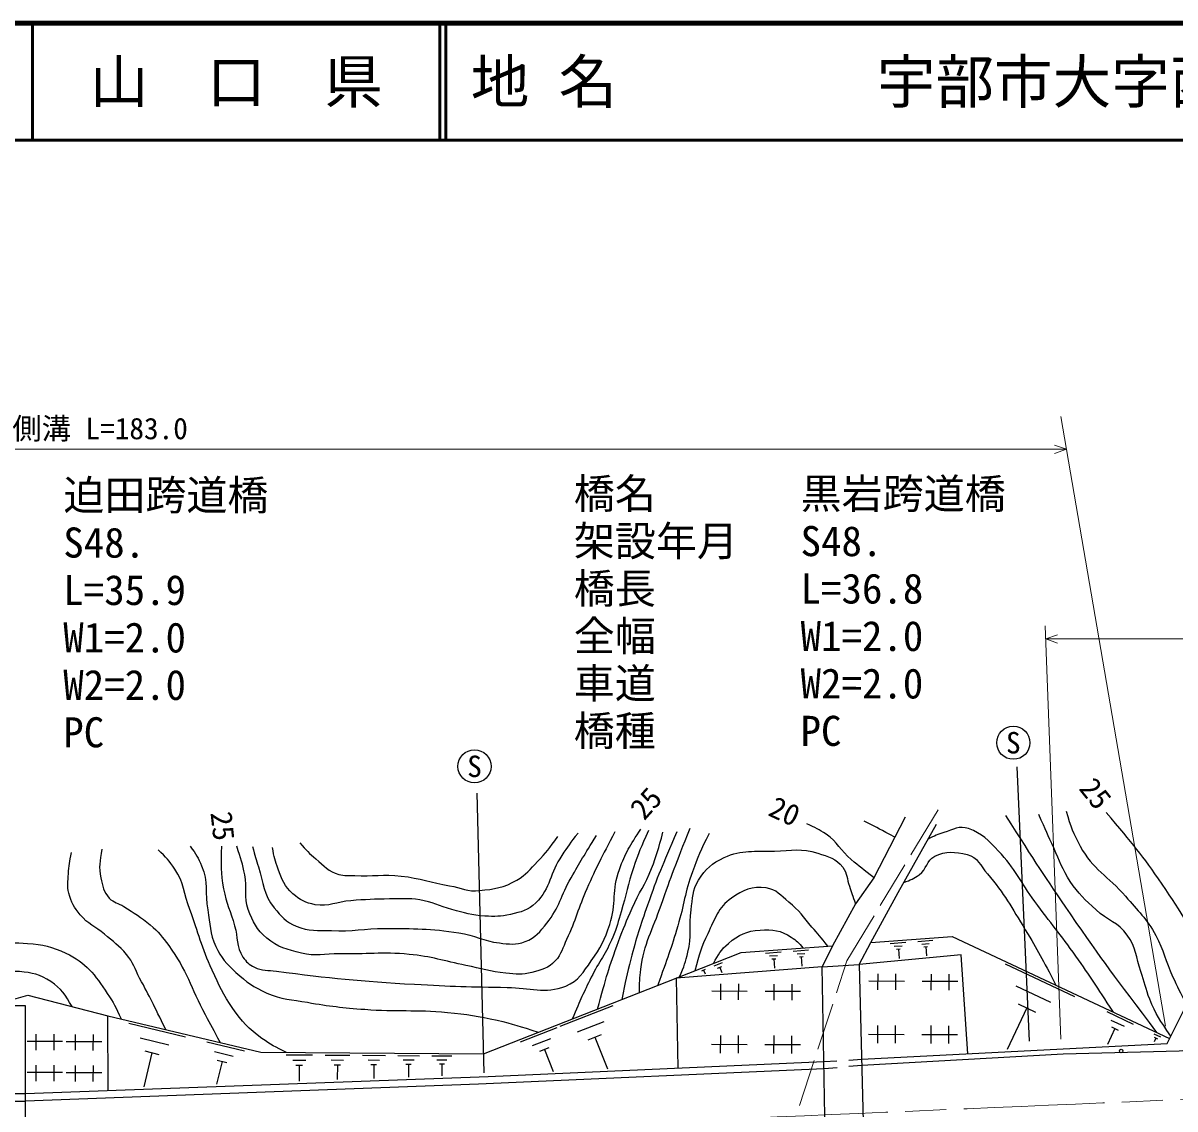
# Model space of a CAD drawing. Units: millimetres, scale not verified. Extents: x 40000 to 680000, y 20000 to 380000.
# Drawn here: x 332182 to 430463, y 287344 to 380000 of the extents above; entities that cross this region are included whole.
import ezdxf
from ezdxf.enums import TextEntityAlignment as Align

# ---------------------------------------------------------------- set-up
doc = ezdxf.new("R2010")
doc.units = ezdxf.units.MM
doc.header["$LTSCALE"] = 1000
doc.linetypes.add('CHAIN', pattern=[18.5, 12, -1.5, 3.5, -1.5])
for name, color, linetype, lineweight in [('M-BGD', 7, 'Continuous', 25), ('M-BMK', 2, 'CHAIN', 13), ('M-BMK-HTXT', 7, 'Continuous', 13), ('M-STR-HTXT', 7, 'Continuous', 13), ('M-STR-STR1', 1, 'Continuous', 25), ('M-STR-STRC', 7, 'Continuous', 25), ('M-TTL', 2, 'Continuous', 140), ('M-TTL-LINE', 7, 'Continuous', 50)]:
    doc.layers.add(name, color=color, linetype=linetype, lineweight=lineweight)
doc.layers.add('M-TTL-TXT', color=7, linetype='Continuous')
doc.styles.add('ＭＳ ゴシック', font='')
doc.styles.get('ＭＳ ゴシック').set_extended_font_data('MS Gothic')

msp = doc.modelspace()

# ---------------------------------------------------------------- linework, layer by layer
at = {"layer": 'M-BGD'}
for p, q in [((407448, 312241), (404785, 307063)), ((406848, 305825), (410112, 311640)), ((404785, 307063), (403209, 304850)), ((404523, 301548), (406848, 305825)), ((403209, 304850), (401254, 301264)), ((404523, 301548), (411464, 302070)), ((408520, 301646), (409806, 301742)), ((411464, 302070), (429994, 293349)), ((393461, 300696), (401254, 301264)), ((395520, 300643), (396863, 300741)), ((397878, 300815), (399210, 300912)), ((401254, 301264), (400374, 299464)), ((403533, 299669), (404523, 301548)), ((406161, 301468), (407490, 301568)), ((406513, 301228), (407177, 301277)), ((406699, 300974), (407031, 300999)), ((406865, 300987), (406925, 300190)), ((408861, 301413), (409504, 301461)), ((409041, 301168), (409362, 301192)), ((409201, 301180), (409259, 300408)), ((387918, 298493), (393461, 300696)), ((391153, 299560), (391866, 299844)), ((395875, 300399), (396547, 300448)), ((396063, 300142), (396398, 300167)), ((396230, 300154), (396289, 299348)), ((398231, 300573), (398896, 300621)), ((398416, 300319), (398749, 300343)), ((398583, 300331), (398641, 299532)), ((412222, 300482), (403533, 299669)), ((412789, 292059), (412222, 300482)), ((400374, 299464), (387918, 298493)), ((390086, 299136), (390408, 299264)), ((390247, 299200), (390375, 298878)), ((391445, 299346), (391802, 299488)), ((391623, 299417), (391793, 298989)), ((405101, 298873), (405095, 297512)), ((406619, 298866), (406613, 297504)), ((409655, 298851), (409648, 297490)), ((411173, 298843), (411166, 297482)), ((415972, 299724), (421892, 296938)), ((429790, 292941), (432908, 299177)), ((371455, 292050), (387918, 298493)), ((387918, 298493), (388039, 290829)), ((391699, 298022), (391693, 296661)), ((393217, 298015), (393210, 296654)), ((396253, 298000), (396246, 296639)), ((397771, 297992), (397764, 296631)), ((404339, 298275), (407375, 298260)), ((408893, 298252), (411929, 298237)), ((416895, 297844), (419855, 296451)), ((317092, 292665), (332584, 297048)), ((332584, 297048), (339429, 295295)), ((390937, 297424), (393973, 297409)), ((395491, 297401), (398527, 297386)), ((378005, 294395), (382532, 296167)), ((417818, 295963), (416146, 292411)), ((417078, 296312), (418558, 295615)), ((339429, 295295), (352458, 292192)), ((339452, 288931), (339429, 295295)), ((424638, 295646), (426897, 294583)), ((424990, 294928), (426120, 294397)), ((341208, 294663), (346057, 293508)), ((374621, 293071), (377758, 294299)), ((379491, 293933), (381754, 294819)), ((405080, 294476), (405072, 292958)), ((406598, 294469), (406590, 292951)), ((409633, 294454), (409626, 292936)), ((411151, 294446), (411144, 292928)), ((425342, 294211), (424705, 292855)), ((425060, 294344), (425625, 294078)), ((332525, 293133), (335561, 293118)), ((333287, 293732), (333280, 292370)), ((334805, 293724), (334798, 292363)), ((335874, 293111), (338910, 293096)), ((336636, 293709), (336629, 292348)), ((338154, 293702), (338147, 292341)), ((342189, 293405), (344614, 292827)), ((347849, 293081), (351083, 292311)), ((375651, 292751), (377219, 293365)), ((380411, 293249), (381543, 293692)), ((380977, 293470), (382040, 290754)), ((391678, 293625), (391670, 292107)), ((393196, 293618), (393188, 292100)), ((396231, 293603), (396224, 292085)), ((397749, 293595), (397742, 292078)), ((403738, 291589), (429790, 292941)), ((404317, 293721), (407353, 293706)), ((408871, 293699), (411907, 293684)), ((428663, 293752), (429222, 293489)), ((428837, 293397), (428679, 293062)), ((428697, 293463), (428977, 293331)), ((343171, 292146), (342478, 289236)), ((342564, 292290), (343777, 292002)), ((348504, 292242), (350121, 291857)), ((352458, 292192), (371455, 292050)), ((354634, 291973), (356873, 291956)), ((357957, 291948), (360053, 291932)), ((361133, 291924), (363093, 291910)), ((364170, 291902), (366000, 291888)), ((376288, 292277), (377072, 292584)), ((376680, 292430), (377417, 290549)), ((390915, 292870), (393951, 292855)), ((395469, 292848), (398504, 292833)), ((420933, 292013), (403751, 291049)), ((333287, 291084), (333280, 289723)), ((334805, 291077), (334798, 289716)), ((336636, 291062), (336629, 289701)), ((338154, 291055), (338147, 289693)), ((349158, 291403), (348696, 289463)), ((348754, 291499), (349562, 291306)), ((355191, 291521), (356310, 291513)), ((355467, 291071), (356027, 291067)), ((355747, 291069), (355737, 289726)), ((358478, 291525), (359526, 291517)), ((358736, 291104), (359260, 291100)), ((358998, 291102), (358989, 289844)), ((361620, 291529), (362600, 291521)), ((361862, 291135), (362352, 291131)), ((362107, 291133), (362098, 289957)), ((364625, 291532), (365539, 291526)), ((364851, 291165), (365308, 291161)), ((365079, 291163), (365071, 290065)), ((367074, 291880), (368779, 291867)), ((367498, 291536), (368350, 291529)), ((367708, 291193), (368134, 291190)), ((367921, 291192), (367914, 290169)), ((371861, 290110), (400511, 291384)), ((400511, 291384), (401619, 291454)), ((402629, 291518), (403738, 291589)), ((403751, 291049), (402640, 290953)), ((332385, 288674), (371861, 290110)), ((332525, 290486), (335561, 290471)), ((335874, 290463), (338910, 290449)), ((400521, 290769), (371041, 289453)), ((401632, 290865), (400521, 290769)), ((371041, 289453), (332385, 288018)), ((331516, 288005), (332385, 288018)), ((331517, 288661), (332385, 288674))]:
    msp.add_line(p, q, dxfattribs=at)
msp.add_lwpolyline([(484615, 296730), (463060, 296075), (447467, 293847), (430826, 292275), (420933, 292013)], dxfattribs=at)
msp.add_circle((425875, 292295), 152, dxfattribs=at)
for points, knots in [([(421180, 312766), (421558, 311396), (421789, 310880), (422380, 309764), (423435, 307775), (424792, 307207), (426245, 305487), (427310, 304227), (428046, 303599), (428833, 302148), (429536, 300855), (429644, 299997), (430259, 298659), (430697, 297706), (430853, 297386), (431443, 296247)], [0, 0, 0, 0, 1, 1, 1, 2, 2, 2, 3, 3, 3, 4, 4, 4, 5, 5, 5, 5]), ([(433509, 299531), (431698, 302892), (431157, 303915), (429358, 306538), (427646, 309035), (426942, 309880), (424594, 312653)], [0, 0, 0, 0, 1, 1, 1, 2, 2, 2, 2]), ([(404793, 307079), (403845, 307780), (403569, 307994), (402834, 308639), (401946, 309418), (401674, 310117), (400695, 310777), (400086, 311188), (399817, 311343), (399044, 311678)], [0, 0, 0, 0, 1, 1, 1, 2, 2, 2, 3, 3, 3, 3]), ([(416002, 312391), (418585, 308315), (419297, 307225), (421517, 303987), (424285, 299951), (425280, 298666), (428900, 293864)], [0, 0, 0, 0, 1, 1, 1, 2, 2, 2, 2]), ([(430100, 293561), (429186, 294943), (428836, 295396), (428308, 296708), (427946, 297607), (427876, 298157), (427558, 299072), (427131, 300298), (427133, 301118), (426395, 302186), (425635, 303283), (424702, 303410), (423731, 304324), (422794, 305206), (422236, 305696), (421517, 306763), (420826, 307791), (420653, 308492), (420129, 309614), (419613, 310720), (419455, 311083), (418854, 312466)], [0, 0, 0, 0, 1, 1, 1, 2, 2, 2, 3, 3, 3, 4, 4, 4, 5, 5, 5, 6, 6, 6, 7, 7, 7, 7]), ([(349109, 309764), (349069, 308111), (349041, 307525), (349297, 306125), (349528, 304862), (349889, 304211), (350234, 302974), (350524, 301936), (350366, 301217), (350947, 300310), (351222, 299882), (351472, 299682), (351923, 299447), (352583, 299103), (353061, 299211), (353799, 299109), (358378, 298481), (360965, 298257), (365579, 297984), (368667, 297801), (370402, 297759), (373495, 297721), (375445, 297697), (376666, 297134), (378485, 297834), (379597, 298262), (379964, 299006), (380661, 299972), (381458, 301078), (381810, 301792), (382237, 303086), (382819, 304853), (382412, 306033), (383062, 307776), (383596, 309207), (383935, 309783), (384900, 311228)], [0, 0, 0, 0, 1, 1, 1, 2, 2, 2, 3, 3, 3, 4, 4, 4, 5, 5, 5, 6, 6, 6, 7, 7, 7, 8, 8, 8, 9, 9, 9, 10, 10, 10, 11, 11, 11, 12, 12, 12, 12]), ([(382687, 311002), (381487, 308710), (381140, 308069), (380286, 306125), (379556, 304463), (379326, 303456), (378560, 301811), (378217, 301074), (378133, 300572), (377585, 299972), (377001, 299334), (376428, 299233), (375596, 298997), (374764, 298761), (374244, 298842), (373383, 298922), (372029, 299047), (371303, 299336), (369969, 299597), (368079, 299968), (367046, 300355), (365129, 300535), (362809, 300753), (361493, 300539), (359164, 300573), (357903, 300591), (357158, 300333), (355937, 300648), (354717, 300962), (353938, 301112), (352973, 301923), (352105, 302653), (351795, 303300), (351398, 304362), (350990, 305452), (351325, 306185), (351097, 307326), (350904, 308295), (350795, 308654), (350422, 309764)], [0, 0, 0, 0, 1, 1, 1, 2, 2, 2, 3, 3, 3, 4, 4, 4, 5, 5, 5, 6, 6, 6, 7, 7, 7, 8, 8, 8, 9, 9, 9, 10, 10, 10, 11, 11, 11, 12, 12, 12, 13, 13, 13, 13]), ([(351773, 309727), (351979, 308903), (352053, 308670), (352260, 308001), (352693, 306605), (352688, 305645), (353611, 304512), (354215, 303770), (354610, 303319), (355487, 302936), (356570, 302464), (357309, 302626), (358488, 302561), (360275, 302462), (361276, 302762), (363065, 302749), (365532, 302730), (366932, 302756), (369368, 302373), (370741, 302158), (371439, 301670), (372820, 301511), (373680, 301411), (374227, 301309), (375033, 301623), (375915, 301967), (376278, 302463), (376872, 303199), (377947, 304530), (378088, 305576), (378935, 307063), (379749, 308491), (380039, 308956), (381111, 310665)], [0, 0, 0, 0, 1, 1, 1, 2, 2, 2, 3, 3, 3, 4, 4, 4, 5, 5, 5, 6, 6, 6, 7, 7, 7, 8, 8, 8, 9, 9, 9, 10, 10, 10, 11, 11, 11, 11]), ([(379535, 310890), (378849, 310020), (378662, 309743), (378147, 308977), (377141, 307480), (377201, 306208), (375934, 304925), (375279, 304262), (374665, 304162), (373758, 303949), (372928, 303755), (372432, 303748), (371582, 303799), (370463, 303867), (369856, 304093), (368768, 304362), (367683, 304630), (367134, 305019), (366029, 305187), (365029, 305339), (364452, 305273), (363441, 305262), (362150, 305249), (361426, 305212), (360139, 305112), (358948, 305020), (358278, 304576), (357100, 304775), (356279, 304913), (355827, 305180), (355187, 305713), (354454, 306322), (354292, 306925), (353949, 307813), (353681, 308506), (353608, 308810), (353461, 309652)], [0, 0, 0, 0, 1, 1, 1, 2, 2, 2, 3, 3, 3, 4, 4, 4, 5, 5, 5, 6, 6, 6, 7, 7, 7, 8, 8, 8, 9, 9, 9, 10, 10, 10, 11, 11, 11, 12, 12, 12, 12]), ([(355787, 310065), (356385, 309388), (356590, 309172), (357175, 308676), (357876, 308082), (358239, 307603), (359126, 307363), (359637, 307225), (359948, 307273), (360477, 307251), (362029, 307186), (362910, 307387), (364454, 307213), (366087, 307029), (366962, 306677), (368580, 306388), (369574, 306210), (370128, 305866), (371132, 305975), (372418, 306115), (373204, 306220), (374321, 306876), (375117, 307343), (375441, 307788), (376084, 308451), (376831, 309222), (377062, 309558), (377810, 310590)], [0, 0, 0, 0, 1, 1, 1, 2, 2, 2, 3, 3, 3, 4, 4, 4, 5, 5, 5, 6, 6, 6, 7, 7, 7, 8, 8, 8, 9, 9, 9, 9]), ([(385538, 311115), (384885, 309633), (384701, 309194), (384263, 307926), (383766, 306488), (383648, 305632), (383212, 304174), (382956, 303317), (382842, 302825), (382499, 301998), (381920, 300599), (381334, 299941), (380661, 298584), (379981, 297213), (379777, 296737), (379039, 295018)], [0, 0, 0, 0, 1, 1, 1, 2, 2, 2, 3, 3, 3, 4, 4, 4, 5, 5, 5, 5]), ([(381186, 295858), (381967, 298618), (382148, 299418), (382987, 301623), (383415, 302747), (383667, 303373), (384150, 304474), (384740, 305819), (385270, 306482), (385801, 307851), (386262, 309039), (386393, 309495), (386776, 310965)], [0, 0, 0, 0, 1, 1, 1, 2, 2, 2, 3, 3, 3, 4, 4, 4, 4]), ([(387977, 311002), (386705, 308057), (386318, 307232), (385463, 304737), (384852, 302952), (384501, 301951), (384038, 300122), (383699, 298786), (383595, 298323), (383277, 296676)], [0, 0, 0, 0, 1, 1, 1, 2, 2, 2, 3, 3, 3, 3]), ([(384775, 297262), (384762, 298170), (384812, 298483), (384900, 299260), (385153, 301488), (385903, 302614), (386626, 304737), (387510, 307331), (387860, 308179), (389102, 311303)], [0, 0, 0, 0, 1, 1, 1, 2, 2, 2, 3, 3, 3, 3]), ([(390716, 310852), (389980, 309366), (389772, 308893), (389290, 307588), (388643, 305838), (388589, 304761), (388052, 302974), (387446, 300955), (387195, 300286), (386313, 297864)], [0, 0, 0, 0, 1, 1, 1, 2, 2, 2, 3, 3, 3, 3]), ([(425206, 295603), (423711, 297921), (423304, 298551), (422005, 300385), (420692, 302238), (419860, 303206), (418516, 305037), (417286, 306713), (416825, 307837), (415402, 309352), (414549, 310260), (414024, 310847), (412851, 311265), (412068, 311544), (411542, 311180), (410750, 310927), (410205, 310753), (409991, 310666), (409397, 310366)], [0, 0, 0, 0, 1, 1, 1, 2, 2, 2, 3, 3, 3, 4, 4, 4, 5, 5, 5, 6, 6, 6, 6]), ([(346445, 309764), (346956, 309085), (347113, 308773), (347421, 308076), (348018, 306722), (347679, 305780), (347946, 304324), (348170, 303100), (348098, 302340), (348621, 301210), (349082, 300216), (349545, 299744), (350347, 298997), (351251, 298155), (351851, 297750), (352973, 297234), (354242, 296649), (355088, 296695), (356462, 296446), (358351, 296103), (359426, 295995), (361340, 295845), (364088, 295631), (365648, 295843), (368393, 295583), (370062, 295425), (370999, 295289), (372632, 294908), (374022, 294583), (374516, 294429), (376139, 293883)], [0, 0, 0, 0, 1, 1, 1, 2, 2, 2, 3, 3, 3, 4, 4, 4, 5, 5, 5, 6, 6, 6, 7, 7, 7, 8, 8, 8, 9, 9, 9, 10, 10, 10, 10]), ([(388201, 298605), (388599, 299533), (388705, 299875), (388915, 300723), (389253, 302092), (388974, 302929), (389177, 304324), (389325, 305341), (389275, 306002), (389815, 306876), (390410, 307838), (390963, 308315), (391991, 308789), (393535, 309500), (394608, 309285), (396306, 309352), (397743, 309408), (398617, 309614), (399982, 309164), (400892, 308864), (401544, 308728), (402121, 307964), (402523, 307431), (402463, 306980), (402684, 306350), (402889, 305764), (402953, 305581), (403209, 304850)], [0, 0, 0, 0, 1, 1, 1, 2, 2, 2, 3, 3, 3, 4, 4, 4, 5, 5, 5, 6, 6, 6, 7, 7, 7, 8, 8, 8, 9, 9, 9, 9]), ([(344354, 294122), (343309, 296248), (343047, 296821), (342131, 298509), (341699, 299305), (341585, 299840), (341005, 300535), (340368, 301300), (339886, 301614), (339129, 302261), (338345, 302932), (337715, 303109), (337066, 303912), (336555, 304544), (336289, 304962), (336090, 305750), (335933, 306375), (336020, 306757), (336053, 307401), (336090, 308125), (336149, 308394), (336316, 309239)], [0, 0, 0, 0, 1, 1, 1, 2, 2, 2, 3, 3, 3, 4, 4, 4, 5, 5, 5, 6, 6, 6, 7, 7, 7, 7]), ([(338904, 309502), (338734, 308462), (338617, 307992), (338829, 307063), (338992, 306352), (339046, 305872), (339542, 305337), (339922, 304928), (340308, 304921), (340780, 304625), (341689, 304054), (342197, 303724), (343031, 303049), (343749, 302468), (344056, 302027), (344607, 301285), (346159, 299197), (346495, 297691), (347721, 295395), (348217, 294466), (348373, 294173), (348995, 293017)], [0, 0, 0, 0, 1, 1, 1, 2, 2, 2, 3, 3, 3, 4, 4, 4, 5, 5, 5, 6, 6, 6, 7, 7, 7, 7]), ([(354660, 292175), (353675, 292624), (353330, 292823), (352561, 293369), (351429, 294174), (350870, 294776), (350084, 295921), (349264, 297115), (348928, 297868), (348321, 299185), (347419, 301143), (347155, 302340), (346408, 304362), (345909, 305710), (345942, 306626), (345132, 307813), (344652, 308517), (344410, 308814), (343706, 309464)], [0, 0, 0, 0, 1, 1, 1, 2, 2, 2, 3, 3, 3, 4, 4, 4, 5, 5, 5, 6, 6, 6, 6]), ([(407324, 306673), (407929, 306878), (408178, 306993), (408649, 307326), (409304, 307787), (409239, 308557), (409962, 308901), (410942, 309369), (411682, 309303), (412738, 309052), (413646, 308836), (413857, 308109), (414464, 307401), (415927, 305695), (416520, 304555), (417691, 302636), (418788, 300835), (419129, 300185), (420302, 297910)], [0, 0, 0, 0, 1, 1, 1, 2, 2, 2, 3, 3, 3, 4, 4, 4, 5, 5, 5, 6, 6, 6, 6]), ([(400835, 301234), (400209, 302024), (400033, 302237), (399495, 302861), (398750, 303725), (398403, 304295), (397506, 305000), (396813, 305545), (396468, 306088), (395593, 306200), (394397, 306354), (393617, 306028), (392629, 305337), (391460, 304520), (391225, 303583), (390603, 302298), (390032, 301118), (389885, 300593), (389509, 299125)], [0, 0, 0, 0, 1, 1, 1, 2, 2, 2, 3, 3, 3, 4, 4, 4, 5, 5, 5, 6, 6, 6, 6]), ([(391082, 299750), (391495, 300551), (391739, 300915), (392366, 301473), (393221, 302232), (393927, 302529), (395068, 302599), (396132, 302663), (396855, 302606), (397731, 301998), (398165, 301698), (398372, 301527), (398719, 301079)], [0, 0, 0, 0, 1, 1, 1, 2, 2, 2, 3, 3, 3, 4, 4, 4, 4]), ([(318082, 292946), (317935, 294326), (317896, 294816), (317995, 296009), (318105, 297344), (318119, 298167), (318734, 299358), (319121, 300108), (319467, 300537), (320211, 300934), (320946, 301326), (321498, 301134), (322329, 301180), (324212, 301286), (325271, 301132), (327156, 301180), (329275, 301234), (330460, 301636), (332574, 301476), (333881, 301377), (334633, 301187), (335824, 300638), (337579, 299831), (338311, 298806), (339371, 297191), (339898, 296387), (340116, 296038), (340547, 295029)], [0, 0, 0, 0, 1, 1, 1, 2, 2, 2, 3, 3, 3, 4, 4, 4, 5, 5, 5, 6, 6, 6, 7, 7, 7, 8, 8, 8, 9, 9, 9, 9]), ([(336371, 296078), (335774, 297089), (335464, 297619), (334544, 298225), (333634, 298824), (332969, 298964), (331884, 299062), (330629, 299175), (329939, 298770), (328683, 298668), (327435, 298567), (326708, 298271), (325481, 298521), (324756, 298668), (324470, 299108), (323758, 299309), (323123, 299487), (322699, 299739), (322083, 299506), (321065, 299120), (320509, 298578), (320064, 297585), (319685, 296740), (319857, 296144), (319916, 295221), (319958, 294556), (319994, 294298), (320151, 293531)], [0, 0, 0, 0, 1, 1, 1, 2, 2, 2, 3, 3, 3, 4, 4, 4, 5, 5, 5, 6, 6, 6, 7, 7, 7, 8, 8, 8, 9, 9, 9, 9])]:
    msp.add_open_spline(points, degree=3, knots=knots, dxfattribs=at)
msp.add_open_spline([(406574, 310540), (405266, 311222), (405266, 311222), (403959, 311903)], degree=3, dxfattribs=at)
at = {"layer": 'M-BMK'}
msp.add_arc((11267730, -250152370), 250674872, 92.45804, 92.49192, dxfattribs=at)
at = {"layer": 'M-BMK-HTXT'}
for p, q in [((407932, 309031), (410250, 312873)), ((405318, 304699), (407409, 308165)), ((402477, 299992), (404795, 303833)), ((401578, 297260), (402477, 299992)), ((399997, 292454), (401262, 296299)), ((398416, 287647), (399681, 291492))]:
    msp.add_line(p, q, dxfattribs=at)
at = {"layer": 'M-STR-HTXT'}
for p, q in [((429651, 294402), (420721, 346437)), ((421202, 343634), (420190, 343989)), ((421202, 343634), (256309, 343634)), ((421202, 343634), (420190, 343280)), ((420721, 293299), (419398, 328578)), ((419441, 327452), (420453, 327806)), ((419441, 327452), (483585, 327452)), ((419441, 327452), (420453, 327098))]:
    msp.add_line(p, q, dxfattribs=at)
at = {"layer": 'M-STR-STR1'}
for p, q in [((400374, 299464), (403533, 299669)), ((401031, 260571), (400374, 299464)), ((403533, 299669), (404518, 260735))]:
    msp.add_line(p, q, dxfattribs=at)
msp.add_lwpolyline([(329645, 296141), (329604, 259750), (332353, 259747), (332394, 296138)], close=True, dxfattribs=at)
at = {"layer": 'M-STR-STRC'}
for p, q in [((418047, 293120), (416996, 316536)), ((371515, 290418), (370914, 314284))]:
    msp.add_line(p, q, dxfattribs=at)
for centre in [(416673, 318592), (370702, 316577)]:
    msp.add_circle(centre, 1414, dxfattribs=at)
at = {"layer": 'M-TTL'}
msp.add_line((680000, 380000), (40000, 380000), dxfattribs=at)
at = {"layer": 'M-TTL-LINE'}
for p, q in [((333000, 380000), (333000, 370000)), ((367750, 380000), (367750, 370000)), ((368250, 380000), (368250, 370000)), ((40000, 370000), (680000, 370000))]:
    msp.add_line(p, q, dxfattribs=at)

# ---------------------------------------------------------------- texts
at = {"layer": 'M-BGD', "style": 'ＭＳ ゴシック'}
for s, rotation, p in [('25', 308.706, (423696, 314259)), ('25', 48.24, (385331, 313428)), ('20', 335.225, (397165, 312741)), ('25', 276.34, (349223, 311486))]:
    msp.add_text(s, height=1833, rotation=rotation, dxfattribs=at).set_placement(p, align=Align.MIDDLE_CENTER)
at = {"layer": 'M-STR-HTXT', "style": 'ＭＳ ゴシック'}
msp.add_text('側溝 L=183.0', height=1833, dxfattribs=at).set_placement((338755, 343938), align=Align.BOTTOM_CENTER)
for s, p in [('迫田跨道橋', (335619, 337668)), ('橋名', (379175, 337799)), ('黒岩跨道橋', (398523, 337793)), ('架設年月', (379174, 333751)), ('S48.', (398521, 333745)), ('S48.', (335617, 333621)), ('橋長', (379172, 329703)), ('L=35.9', (335616, 329573)), ('L=36.8', (398520, 329698)), ('全幅', (379171, 325655)), ('W1=2.0', (335614, 325525)), ('W1=2.0', (398519, 325650)), ('車道', (379169, 321608)), ('W2=2.0', (335613, 321477)), ('W2=2.0', (398517, 321602)), ('PC', (335612, 317430)), ('橋種', (379168, 317560)), ('PC', (398516, 317554))]:
    msp.add_text(s, height=2566, rotation=359.984, dxfattribs=at).set_placement(p, align=Align.BOTTOM_LEFT)
at = {"layer": 'M-STR-STRC', "style": 'ＭＳ ゴシック'}
for p in [(416673, 318592), (370702, 316577)]:
    msp.add_text('S', height=1833, dxfattribs=at).set_placement(p, align=Align.MIDDLE_CENTER)
at = {"layer": 'M-TTL-TXT', "style": 'ＭＳ ゴシック'}
msp.add_text('山\u3000口\u3000県', height=3666, dxfattribs=at).set_placement((350375, 375000), align=Align.MIDDLE_CENTER)
for s, p in [('地 名', (370380, 375000)), ('宇部市大字西岐波', (405024, 375000))]:
    msp.add_text(s, height=3666, dxfattribs=at).set_placement(p, align=Align.MIDDLE_LEFT)

doc.saveas('drawing.dxf')
